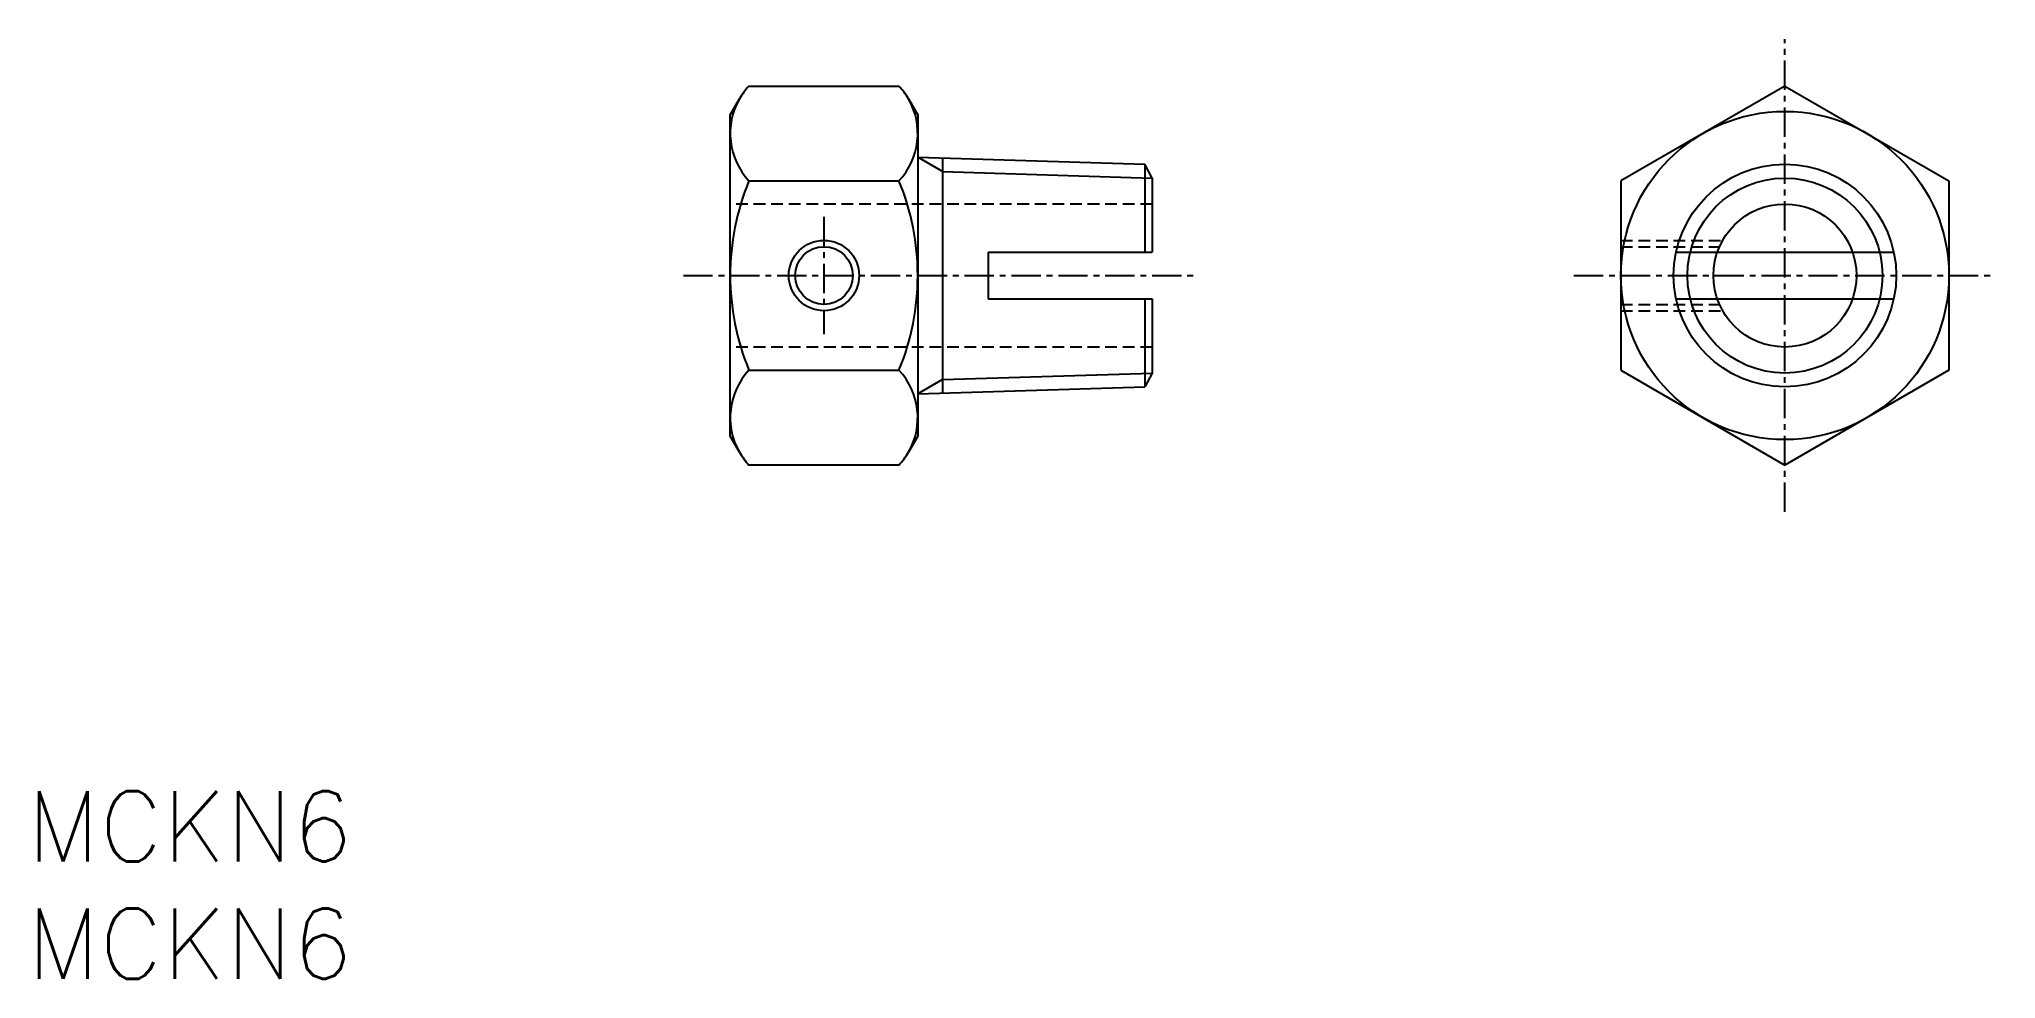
# Model space of a CAD drawing. Extents: x 0.5 to 84, y 0 to 40.1.
import ezdxf

# ---------------------------------------------------------------- set-up
doc = ezdxf.new("R2010")
doc.units = 0
doc.linetypes.add('CENTER', pattern=[2, 1.25, -0.25, 0.25, -0.25])
doc.linetypes.add('DASHED', pattern=[0.75, 0.5, -0.25])
doc.layers.get('0').update_dxf_attribs({"linetype": 'CONTINUOUS'})
doc.layers.add('CENTER', color=1, linetype='CENTER')
doc.styles.get("Standard").update_dxf_attribs({"font": 'txt.shx'})

# ---------------------------------------------------------------- blocks, each defined once
blk = doc.blocks.new('*U6')
at = {"color": 7, "linetype": 'CONTINUOUS'}
blk.add_text('MCKN6', height=3, dxfattribs=at).set_placement((0, 0))
blk = doc.blocks.new('*U7')
at = {"color": 7, "linetype": 'CONTINUOUS'}
blk.add_text('MCKN6', height=3, dxfattribs=at).set_placement((0, 5))

msp = doc.modelspace()

# ---------------------------------------------------------------- linework, layer by layer
at = {"color": 7, "linetype": 'CONTINUOUS'}
for p, q in [((30.8, 38.083), (37.2, 38.083)), ((75, 38.083), (68, 34.041)), ((75, 38.083), (82, 34.041)), ((30, 36.853), (30.396, 37.538)), ((30, 23.147), (30, 36.853)), ((37.604, 37.538), (38, 36.853)), ((38, 36.853), (38, 23.147)), ((38, 35.052), (47.693, 34.75)), ((39.064, 35.019), (39.064, 24.981)), ((48, 34.159), (47.693, 34.75)), ((47.693, 34.75), (47.693, 31)), ((30.8, 34.041), (37.2, 34.041)), ((48, 34.159), (48, 31)), ((68, 34.041), (68, 25.959)), ((82, 34.041), (82, 25.959)), ((41, 31), (48, 31)), ((41, 31), (41, 29)), ((70.357, 31), (79.643, 31)), ((41, 29), (48, 29)), ((47.693, 29), (47.693, 25.25)), ((48, 29), (48, 25.841)), ((70.357, 29), (79.643, 29)), ((30.8, 25.959), (37.2, 25.959)), ((68, 25.959), (75, 21.917)), ((82, 25.959), (75, 21.917)), ((38, 24.948), (47.693, 25.25)), ((48, 25.841), (47.693, 25.25)), ((30.396, 22.462), (30, 23.147)), ((38, 23.147), (37.604, 22.462)), ((37.2, 21.917), (30.8, 21.917))]:
    msp.add_line(p, q, dxfattribs=at)
at = {"color": 3, "linetype": 'CONTINUOUS'}
for p, q in [((39.064, 34.438), (38, 35.052)), ((39.064, 34.438), (48, 34.159)), ((39.064, 25.562), (38, 24.948)), ((39.064, 25.562), (48, 25.841))]:
    msp.add_line(p, q, dxfattribs=at)
at = {"color": 3, "linetype": 'DASHED'}
for p, q in [((48, 33.05), (30, 33.05)), ((68, 31.5), (72.344, 31.5)), ((68, 31.23), (72.209, 31.23)), ((68, 28.77), (72.209, 28.77)), ((68, 28.5), (72.344, 28.5)), ((48, 26.95), (30, 26.95))]:
    msp.add_line(p, q, dxfattribs=at)
at = {"color": 7, "linetype": 'CONTINUOUS'}
for centre, radius in [((75, 30), 7), ((75, 30), 4.75), ((75, 30), 4.159), ((75, 30), 3.05), ((34, 30), 1.23)]:
    msp.add_circle(centre, radius, dxfattribs=at)
at = {"color": 3, "linetype": 'CONTINUOUS'}
msp.add_circle((34, 30), 1.5, dxfattribs=at)
at = {"color": 7, "linetype": 'CONTINUOUS'}
for centre, radius, start, end in [((32.952, 36.062), 2.952, 136.80304, 150), ((35.048, 36.062), 2.952, 30, 43.19696), ((32.952, 36.062), 2.952, 150, 223.19696), ((35.048, 36.062), 2.952, 316.80304, 30), ((40.608, 30), 10.608, 157.60625, 202.39375), ((27.392, 30), 10.608, 337.60625, 22.39375), ((32.952, 23.938), 2.952, 136.80304, 210), ((35.048, 23.938), 2.952, 330, 43.19696), ((32.952, 23.938), 2.952, 210, 223.19696), ((35.048, 23.938), 2.952, 316.80304, 330)]:
    msp.add_arc(centre, radius, start, end, dxfattribs=at)
at = {"layer": 'CENTER', "color": 1, "linetype": 'CENTER'}
for p, q in [((75, 19.917), (75, 40.083)), ((34, 32.5), (34, 27.5)), ((28, 30), (50, 30)), ((66, 30), (84, 30))]:
    msp.add_line(p, q, dxfattribs=at)

# ---------------------------------------------------------------- block references
at = {"color": 7, "linetype": 'CONTINUOUS'}
for name in ['*U7', '*U6']:
    msp.add_blockref(name, (0, 0), dxfattribs=at)

doc.saveas('drawing.dxf')
